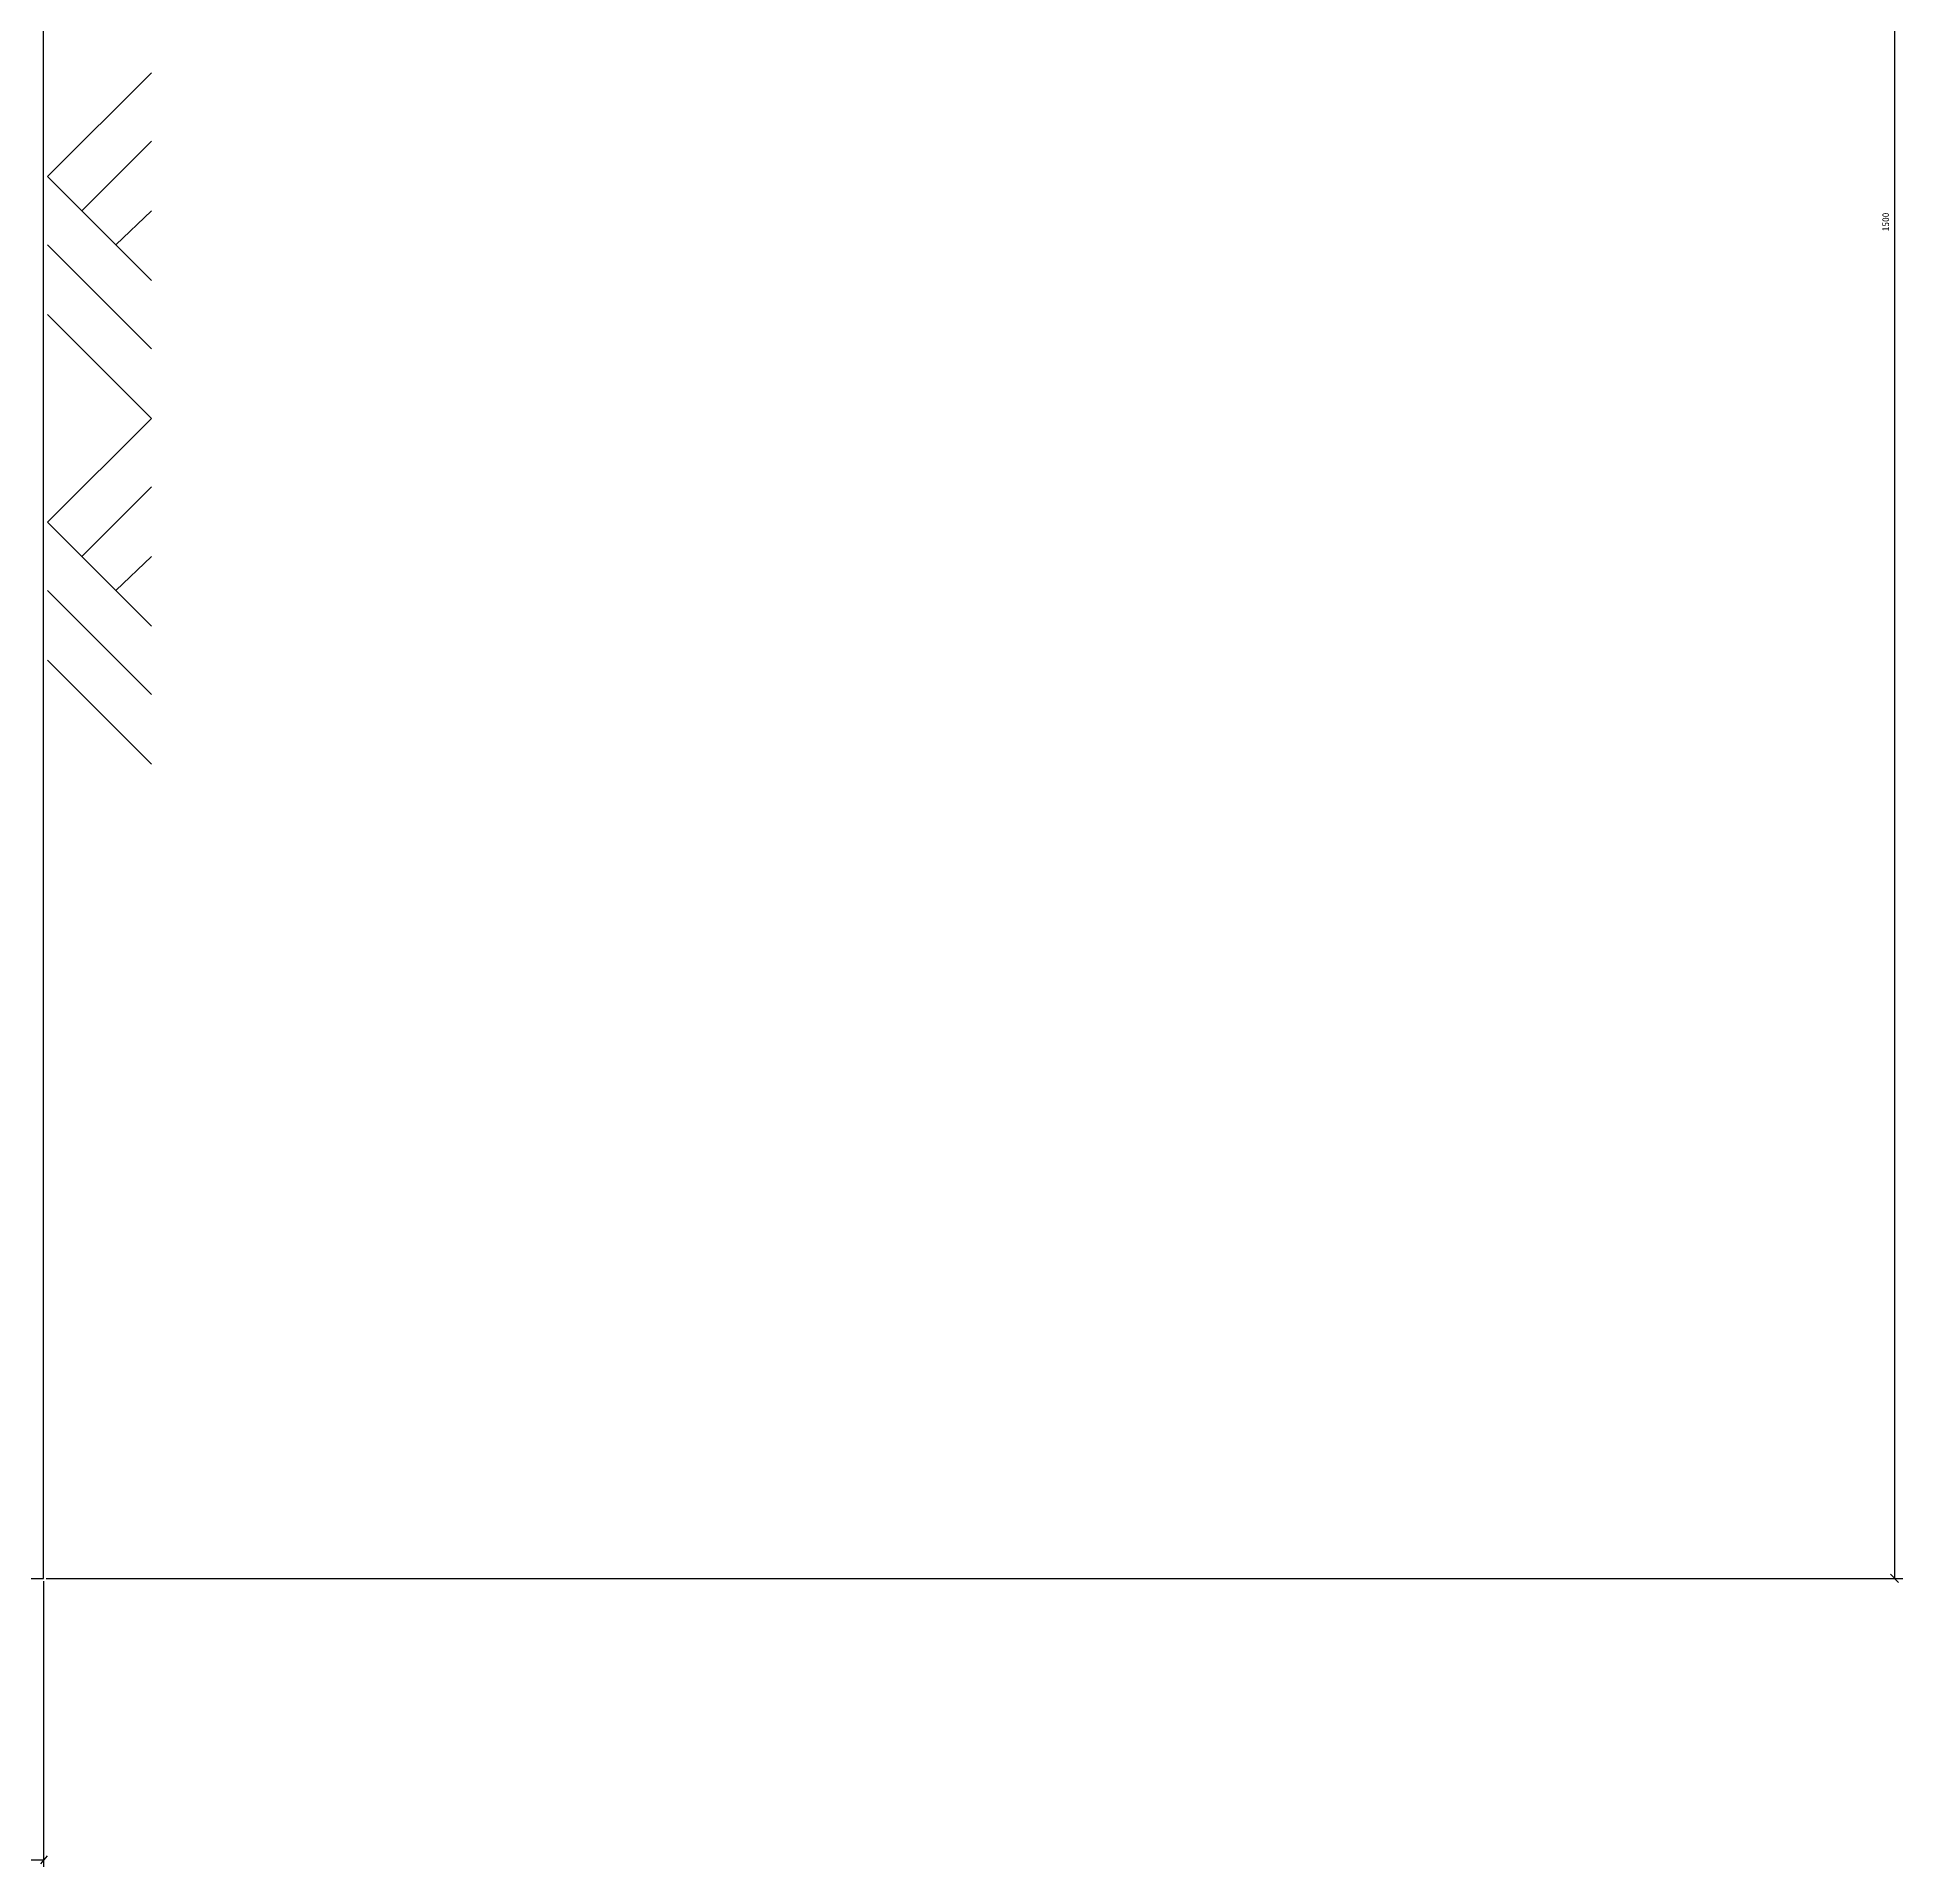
# Model space of a CAD drawing. Header units: metres. Extents: x 0 to 285, y 0 to 202.
# Drawn here: x 109.78 to 123.44, y 156.46 to 169.85 of the extents above; entities that cross this region are included whole.
import ezdxf

# ---------------------------------------------------------------- set-up
doc = ezdxf.new("R2010")
doc.units = ezdxf.units.M
doc.layers.add('3', color=7, linetype='Continuous')

msp = doc.modelspace()

# ---------------------------------------------------------------- linework, layer by layer
for p, q in [((123.38, 178.42), (123.38, 158.57)), ((110.62, 169.59), (109.86, 168.83)), ((110.62, 169.09), (110.11, 168.58)), ((110.62, 168.07), (109.86, 168.83)), ((110.62, 168.58), (110.36, 168.33)), ((110.62, 167.57), (109.86, 168.33)), ((110.62, 167.06), (109.86, 167.82)), ((110.62, 167.06), (109.86, 166.3)), ((110.62, 166.56), (110.11, 166.05)), ((110.62, 165.54), (109.86, 166.3)), ((110.62, 166.05), (110.36, 165.8)), ((110.62, 165.04), (109.86, 165.8)), ((110.62, 164.53), (109.86, 165.29)), ((109.83, 158.55), (109.83, 156.46)), ((109.85, 158.57), (123.44, 158.57)), ((123.35, 158.6), (123.41, 158.54)), ((105.87, 156.51), (109.83, 156.51)), ((109.81, 156.48), (109.86, 156.54))]:
    msp.add_line(p, q)
at = {"layer": '3'}
for p, q in [((109.83, 158.57), (109.83, 178.42)), ((105.87, 158.57), (109.83, 158.57))]:
    msp.add_line(p, q, dxfattribs=at)

# ---------------------------------------------------------------- texts
msp.add_text('1500', height=0.05, rotation=90).set_placement((123.34, 168.43))

doc.saveas('drawing.dxf')
